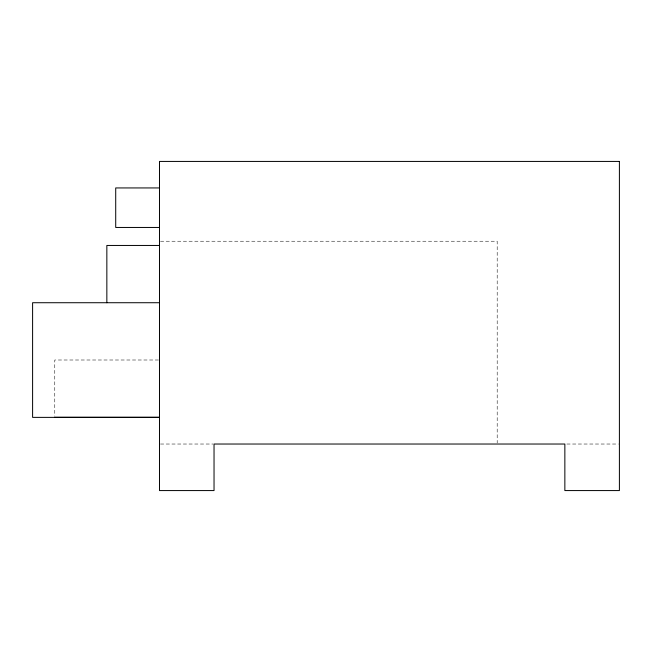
<?xml version="1.0" encoding="UTF-8"?>
<svg xmlns="http://www.w3.org/2000/svg" width="652" height="652" viewBox="0 0 652 652"><rect width="100%" height="100%" fill="white"/><g stroke="black" fill="none" stroke-linecap="round" stroke-linejoin="round"><path stroke-width="0.49" stroke-dasharray="3.26 2.44" d="M160.506 241.224L497.191 241.224L497.191 443.01M158.477 360.002L54.768 360.002L54.768 416.278M160.498 444.028L213.025 444.028M566.873 444.028L618.389 444.028"/><path stroke-width="0.98" d="M159.487 187.939L115.714 187.939L115.714 227.458L159.487 227.458M159.487 245.454L106.846 245.454L106.846 302.724M159.487 302.724L32.6 302.724L32.6 417.378L159.487 417.378M54.768 417.28L159.487 417.28M619.4 161.427L159.487 161.427L159.487 490.573L214.035 490.573L214.035 444.028L564.852 444.028L564.852 490.573L619.4 490.573L619.4 161.427"/></g></svg>
